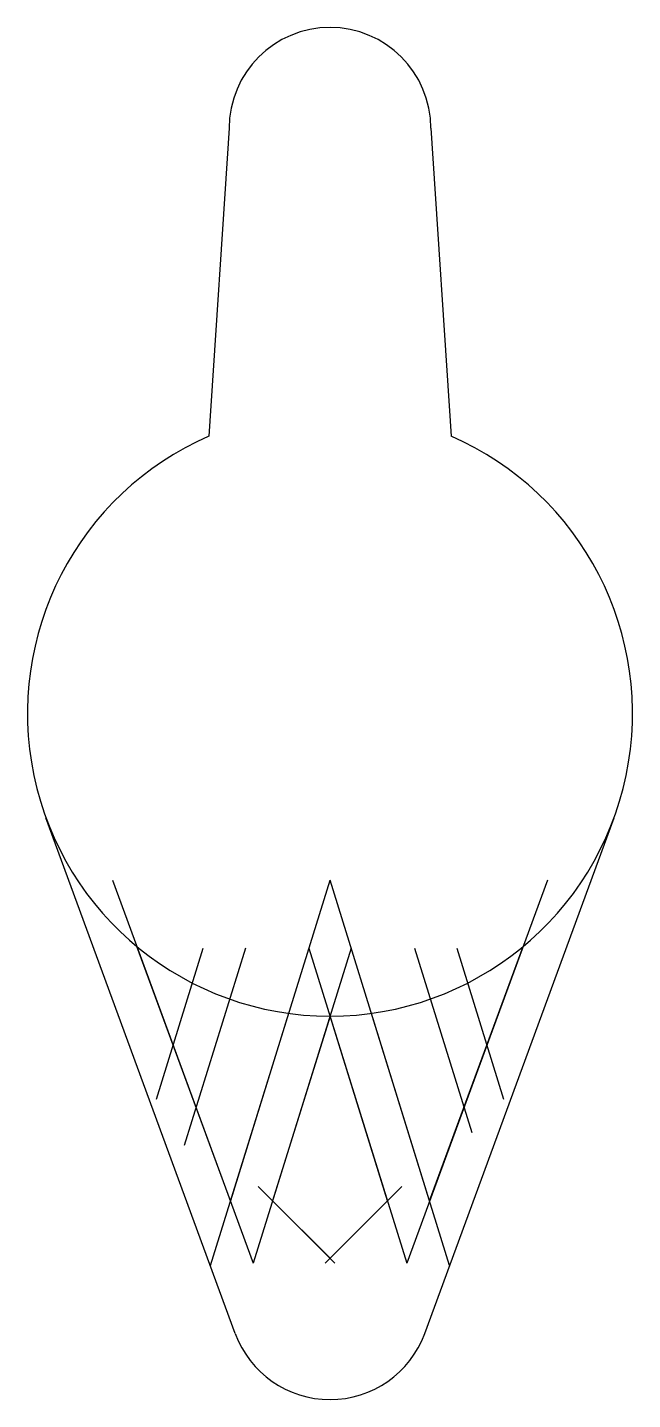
# Model space of a CAD drawing. Header units: millimetres. Extents: x -7.5 to 7.5, y -17 to 17.
import ezdxf

# ---------------------------------------------------------------- set-up
doc = ezdxf.new("R2010")
doc.units = ezdxf.units.MM
doc.linetypes.add('CENTERX2', pattern=[20.32, 12.7, -2.54, 2.54, -2.54])

msp = doc.modelspace()

# ---------------------------------------------------------------- linework, layer by layer
at = {"color": 7, "linetype": 'Continuous'}
for p, q in [((-2.5, 14.5), (-3, 6.874)), ((2.5, 14.5), (3, 6.874)), ((-2.347, -15.362), (-7.04, -2.586)), ((2.347, -15.362), (7.04, -2.586)), ((-5.389, -4.131), (-1.903, -13.621)), ((-2.966, -13.675), (0, -4.131)), ((2.966, -13.675), (0, -4.131)), ((5.389, -4.131), (1.903, -13.621)), ((-4.304, -9.557), (-3.142, -5.815)), ((-2.094, -5.815), (-3.615, -10.708)), ((0.524, -5.815), (-1.903, -13.621)), ((-0.524, -5.815), (1.903, -13.621)), ((2.094, -5.815), (3.514, -10.382)), ((3.142, -5.815), (4.304, -9.556)), ((0.121, -13.621), (-1.779, -11.721)), ((-0.121, -13.621), (1.779, -11.721))]:
    msp.add_line(p, q, dxfattribs=at)
at = {"color": 7, "linetype": 'CENTERX2'}
for p, q in [((-2.47, -12.077), (-4.785, -5.775)), ((2.47, -12.077), (4.785, -5.775)), ((-1.025, -7.43), (-2.47, -12.077)), ((2.47, -12.077), (1.025, -7.43)), ((0, -7.5), (-1.423, -12.077)), ((1.423, -12.077), (0, -7.5)), ((-1.423, -12.077), (0, -13.5)), ((0, -13.5), (1.423, -12.077))]:
    msp.add_line(p, q, dxfattribs=at)
at = {"color": 7, "linetype": 'Continuous'}
for centre, radius, start, end in [((0, 14.5), 2.5, 0, 180), ((0, 0), 7.5, 113.5782, 66.4218), ((0, -14.5), 2.5, 200.1713, 339.8287)]:
    msp.add_arc(centre, radius, start, end, dxfattribs=at)

doc.saveas('drawing.dxf')
